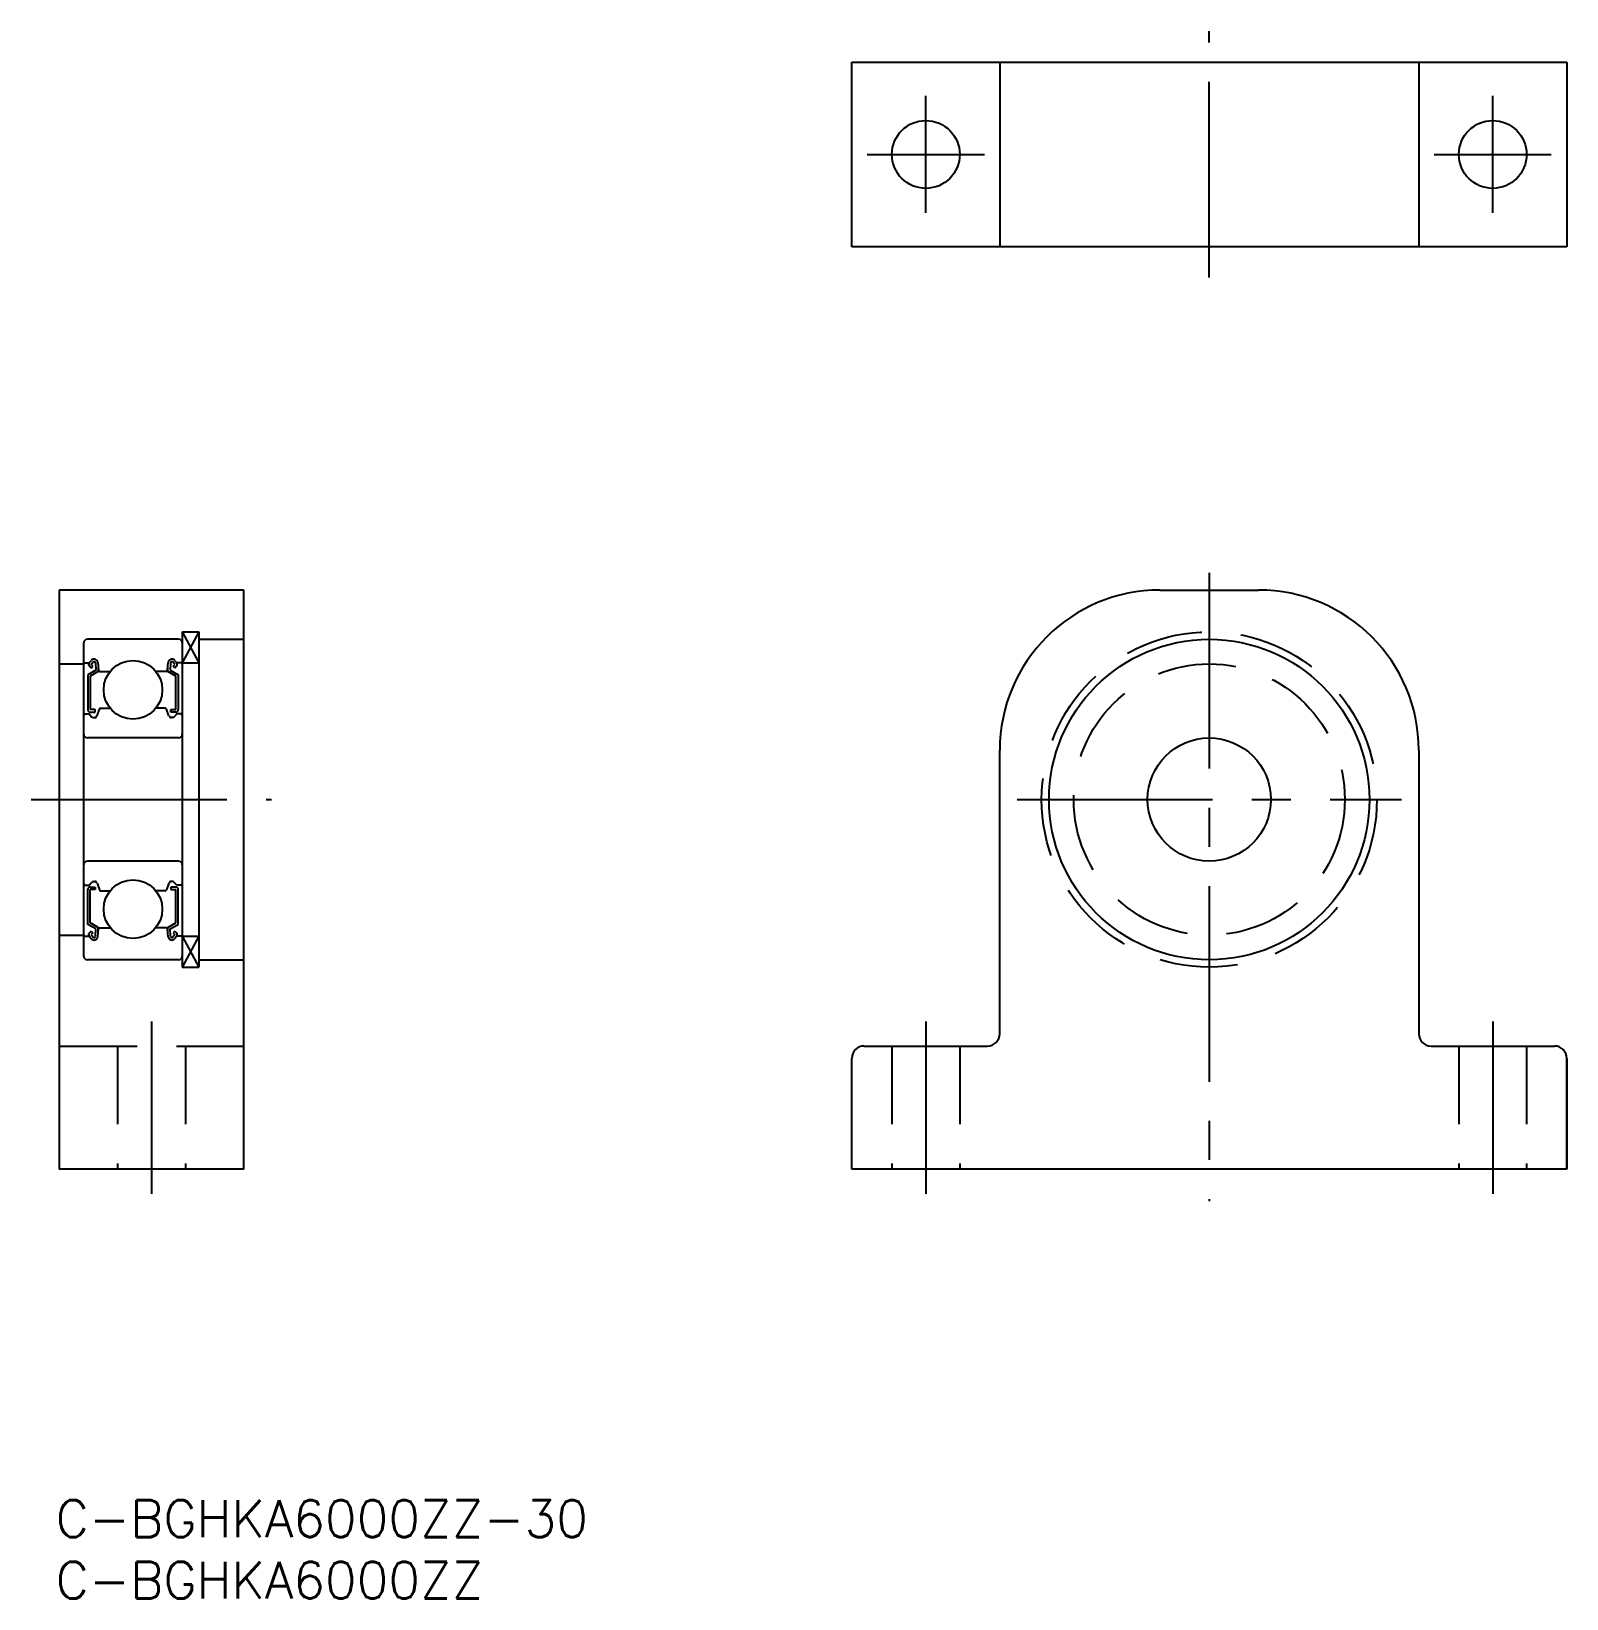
# Model space of a CAD drawing. Extents: x -2 to 123, y -8 to 119.
import ezdxf
from ezdxf.enums import TextEntityAlignment as Align

# ---------------------------------------------------------------- set-up
doc = ezdxf.new("R2010")
doc.units = 0
doc.header["$LTSCALE"] = 0.5
doc.linetypes.add('CENTER', pattern=[50.8, 31.75, -6.35, 6.35, -6.35])
doc.linetypes.add('DASHED', pattern=[19.05, 12.7, -6.35])
doc.layers.get('0').update_dxf_attribs({"linetype": 'CONTINUOUS'})
doc.layers.add('CENTER', color=1, linetype='CENTER')
doc.styles.get("Standard").update_dxf_attribs({"font": 'txt.shx', "height": 3, "bigfont": 'bigfont.shx'})

msp = doc.modelspace()

# ---------------------------------------------------------------- linework, layer by layer
at = {"color": 7, "linetype": 'CONTINUOUS'}
for p, q in [((64.61, 116.68), (122.61, 116.68)), ((64.61, 101.68), (64.61, 116.68)), ((76.61, 116.68), (76.61, 101.68)), ((110.61, 116.68), (110.61, 101.68)), ((122.61, 116.68), (122.61, 101.68)), ((122.61, 101.68), (64.61, 101.68)), ((0.28, 73.84), (0.28, 26.84)), ((15.28, 73.84), (0.28, 73.84)), ((15.28, 26.84), (15.28, 73.84)), ((89.61, 73.84), (97.61, 73.84)), ((10.28, 70.44), (10.28, 43.24)), ((10.28, 70.44), (11.63, 70.44)), ((11.63, 70.44), (11.63, 43.24)), ((2.28, 44.14), (2.28, 69.54)), ((9.98, 69.84), (2.58, 69.84)), ((11.63, 69.84), (15.28, 69.84)), ((0.28, 67.84), (2.28, 67.84)), ((2.38, 67.94), (2.74, 67.94)), ((2.72, 67.92), (2.9, 68.13)), ((2.88, 67.51), (2.74, 67.65)), ((2.88, 67.8), (3.05, 68)), ((3.02, 67.65), (2.88, 67.8)), ((2.88, 67.51), (3.02, 67.65)), ((3.23, 67.94), (3.26, 67.34)), ((3.42, 67.96), (3.48, 67.33)), ((3.46, 67.58), (3.46, 67.22)), ((9.07, 67.33), (9.13, 67.96)), ((9.1, 67.22), (9.1, 67.58)), ((9.33, 67.94), (9.3, 67.34)), ((9.67, 67.8), (9.5, 68)), ((9.53, 67.65), (9.67, 67.8)), ((9.67, 67.51), (9.53, 67.65)), ((9.66, 68.13), (9.83, 67.92)), ((9.82, 67.65), (9.67, 67.51)), ((10.18, 67.94), (9.82, 67.94)), ((10.28, 67.94), (11.63, 67.94)), ((3.26, 67.34), (2.61, 66.96)), ((2.61, 66.96), (2.61, 64.14)), ((3.46, 67.22), (2.81, 66.85)), ((2.81, 66.85), (2.81, 64.14)), ((3.58, 67.24), (4.43, 67.24)), ((8.97, 67.24), (8.13, 67.24)), ((9.75, 66.85), (9.1, 67.22)), ((9.3, 67.34), (9.95, 66.96)), ((9.75, 64.14), (9.75, 66.85)), ((9.95, 66.96), (9.95, 64.14)), ((2.38, 63.79), (2.73, 63.79)), ((2.73, 63.79), (2.92, 63.56)), ((3.21, 64.14), (2.81, 64.14)), ((2.81, 63.94), (3.21, 63.94)), ((3.21, 63.94), (3.21, 64.14)), ((3.36, 63.62), (3.56, 64.17)), ((3.65, 64.24), (4.43, 64.24)), ((8.9, 64.24), (8.13, 64.24)), ((9.2, 63.62), (9, 64.17)), ((9.35, 63.94), (9.35, 64.14)), ((9.35, 64.14), (9.75, 64.14)), ((9.75, 63.94), (9.35, 63.94)), ((9.83, 63.79), (9.63, 63.56)), ((10.18, 63.79), (9.83, 63.79)), ((3.07, 63.49), (3.17, 63.49)), ((9.48, 63.49), (9.39, 63.49)), ((9.98, 61.84), (2.58, 61.84)), ((76.61, 37.84), (76.61, 60.84)), ((110.61, 60.84), (110.61, 37.84)), ((9.98, 51.84), (2.58, 51.84)), ((2.38, 49.89), (2.73, 49.89)), ((2.73, 49.89), (2.92, 50.12)), ((2.81, 49.74), (3.21, 49.74)), ((3.07, 50.19), (3.17, 50.19)), ((3.21, 49.74), (3.21, 49.54)), ((3.36, 50.06), (3.56, 49.5)), ((9.2, 50.06), (9, 49.5)), ((9.75, 49.74), (9.35, 49.74)), ((9.35, 49.74), (9.35, 49.54)), ((9.48, 50.19), (9.39, 50.19)), ((9.83, 49.89), (9.63, 50.12)), ((10.18, 49.89), (9.83, 49.89)), ((2.61, 46.71), (2.61, 49.54)), ((2.81, 46.83), (2.81, 49.54)), ((3.21, 49.54), (2.81, 49.54)), ((3.65, 49.44), (4.43, 49.44)), ((8.9, 49.44), (8.13, 49.44)), ((9.35, 49.54), (9.75, 49.54)), ((9.75, 46.83), (9.75, 49.54)), ((9.95, 46.71), (9.95, 49.54)), ((0.28, 45.84), (2.28, 45.84)), ((3.26, 46.34), (2.61, 46.71)), ((2.88, 46.16), (2.74, 46.02)), ((3.46, 46.45), (2.81, 46.83)), ((2.88, 46.16), (3.02, 46.02)), ((3.02, 46.02), (2.88, 45.88)), ((2.88, 45.88), (3.05, 45.68)), ((3.23, 45.74), (3.26, 46.34)), ((3.42, 45.71), (3.48, 46.35)), ((3.46, 46.09), (3.46, 46.45)), ((3.58, 46.44), (4.43, 46.44)), ((8.97, 46.44), (8.13, 46.44)), ((9.13, 45.71), (9.07, 46.35)), ((9.1, 46.45), (9.75, 46.83)), ((9.1, 46.09), (9.1, 46.45)), ((9.3, 46.34), (9.95, 46.71)), ((9.33, 45.74), (9.3, 46.34)), ((9.67, 45.88), (9.5, 45.68)), ((9.67, 46.16), (9.53, 46.02)), ((9.53, 46.02), (9.67, 45.88)), ((9.67, 46.16), (9.82, 46.02)), ((2.38, 45.74), (2.74, 45.74)), ((2.72, 45.75), (2.9, 45.55)), ((9.83, 45.75), (9.66, 45.55)), ((10.18, 45.74), (9.82, 45.74)), ((10.28, 45.74), (11.63, 45.74)), ((9.98, 43.84), (2.58, 43.84)), ((10.28, 43.24), (11.63, 43.24)), ((11.63, 43.84), (15.28, 43.84)), ((64.61, 26.84), (64.61, 35.84)), ((65.61, 36.84), (75.61, 36.84)), ((111.61, 36.84), (121.61, 36.84)), ((122.61, 26.84), (122.61, 35.84)), ((122.61, 35.84), (122.61, 26.84)), ((122.61, 35.84), (122.61, 26.84)), ((15.28, 26.84), (0.28, 26.84)), ((122.61, 26.84), (64.61, 26.84))]:
    msp.add_line(p, q, dxfattribs=at)
at = {"color": 3, "linetype": 'CONTINUOUS'}
for p, q in [((10.28, 70.44), (11.63, 67.94)), ((11.63, 70.44), (10.28, 67.94)), ((10.28, 45.74), (11.63, 43.24)), ((11.63, 45.74), (10.28, 43.24))]:
    msp.add_line(p, q, dxfattribs=at)
at = {"color": 3, "linetype": 'DASHED'}
for p, q in [((0.28, 36.84), (15.28, 36.84)), ((5.03, 36.84), (5.03, 26.84)), ((10.53, 36.84), (10.53, 26.84)), ((67.86, 36.84), (67.86, 26.84)), ((73.36, 36.84), (73.36, 26.84)), ((113.86, 36.84), (113.86, 26.84)), ((119.36, 36.84), (119.36, 26.84))]:
    msp.add_line(p, q, dxfattribs=at)
at = {"color": 7, "linetype": 'CONTINUOUS'}
for centre, radius in [((70.61, 109.18), 2.75), ((116.61, 109.18), 2.75), ((93.61, 56.84), 13), ((6.28, 65.74), 2.38), ((93.61, 56.84), 5), ((6.28, 47.94), 2.38)]:
    msp.add_circle(centre, radius, dxfattribs=at)
at = {"color": 3, "linetype": 'DASHED'}
for radius in [13.6, 11]:
    msp.add_circle((93.61, 56.84), radius, dxfattribs=at)
at = {"color": 7, "linetype": 'CONTINUOUS'}
for centre, radius, start, end in [((89.61, 60.84), 13, 90, 180), ((97.61, 60.84), 13, 0, 90), ((2.58, 69.54), 0.3, 90, 180), ((9.98, 69.54), 0.3, 0, 90), ((2.38, 67.84), 0.1, 90, 180), ((2.88, 67.8), 0.2, 140.137, 225.002), ((3.13, 67.94), 0.3, 4.9354, 140.137), ((3.13, 67.93), 0.1, 3.1017, 139.9503), ((9.43, 67.94), 0.3, 39.863, 175.0646), ((9.43, 67.93), 0.1, 40.0497, 176.8983), ((9.67, 67.8), 0.2, 314.998, 39.863), ((10.18, 67.84), 0.1, 0, 90), ((3.58, 67.34), 0.1, 184.9354, 270), ((8.97, 67.34), 0.1, 270, 355.0646), ((2.38, 63.69), 0.1, 90, 180), ((2.81, 64.14), 0.2, 180, 270), ((3.17, 63.69), 0.2, 270, 339.9916), ((3.65, 64.14), 0.1, 90, 159.9916), ((8.9, 64.14), 0.1, 20.0084, 90), ((9.39, 63.69), 0.2, 200.0084, 270), ((9.75, 64.14), 0.2, 270, 0), ((10.18, 63.69), 0.1, 0, 90), ((3.07, 63.69), 0.2, 219.9762, 270), ((9.48, 63.69), 0.2, 270, 320.0238), ((2.58, 62.14), 0.3, 180, 270), ((9.98, 62.14), 0.3, 270, 0), ((2.58, 51.54), 0.3, 90, 180), ((9.98, 51.54), 0.3, 0, 90), ((2.38, 49.99), 0.1, 180, 270), ((2.81, 49.54), 0.2, 90, 180), ((3.07, 49.99), 0.2, 90, 140.0238), ((3.17, 49.99), 0.2, 20.0084, 90), ((9.39, 49.99), 0.2, 90, 159.9916), ((9.48, 49.99), 0.2, 39.9762, 90), ((9.75, 49.54), 0.2, 0, 90), ((10.18, 49.99), 0.1, 270, 0), ((3.65, 49.54), 0.1, 200.0084, 270), ((8.9, 49.54), 0.1, 270, 339.9916), ((2.38, 45.84), 0.1, 180, 270), ((2.88, 45.88), 0.2, 134.998, 219.863), ((3.58, 46.34), 0.1, 90, 175.0646), ((8.97, 46.34), 0.1, 4.9354, 90), ((9.67, 45.88), 0.2, 320.137, 45.002), ((10.18, 45.84), 0.1, 270, 0), ((3.13, 45.74), 0.3, 219.863, 355.0646), ((3.13, 45.74), 0.1, 220.0497, 356.8983), ((9.43, 45.74), 0.3, 184.9354, 320.137), ((9.43, 45.74), 0.1, 183.1017, 319.9503), ((2.58, 44.14), 0.3, 180, 270), ((9.98, 44.14), 0.3, 270, 0), ((75.61, 37.84), 1, 270, 0), ((111.61, 37.84), 1, 180, 270), ((65.61, 35.84), 1, 90, 180), ((121.61, 35.84), 1, 0, 90)]:
    msp.add_arc(centre, radius, start, end, dxfattribs=at)
at = {"layer": 'CENTER', "color": 1, "linetype": 'CENTER'}
for p, q in [((93.61, 99.2), (93.61, 119.17)), ((70.61, 104.43), (70.61, 113.93)), ((116.61, 104.43), (116.61, 113.93)), ((65.86, 109.18), (75.36, 109.18)), ((111.86, 109.18), (121.36, 109.18)), ((93.61, 75.22), (93.61, 24.26)), ((-1.97, 56.84), (17.52, 56.84)), ((78.01, 56.84), (109.21, 56.84)), ((7.78, 38.83), (7.78, 24.85)), ((70.61, 38.83), (70.61, 24.85)), ((116.61, 38.83), (116.61, 24.85))]:
    msp.add_line(p, q, dxfattribs=at)

# ---------------------------------------------------------------- texts
at = {"color": 7, "linetype": 'CONTINUOUS'}
for s, p in [('C-BGHKA6000ZZ-30', (0, 0)), ('C-BGHKA6000ZZ', (0, -5))]:
    msp.add_text(s, height=3, dxfattribs=at).set_placement(p, align=Align.TOP_LEFT)

doc.saveas('drawing.dxf')
